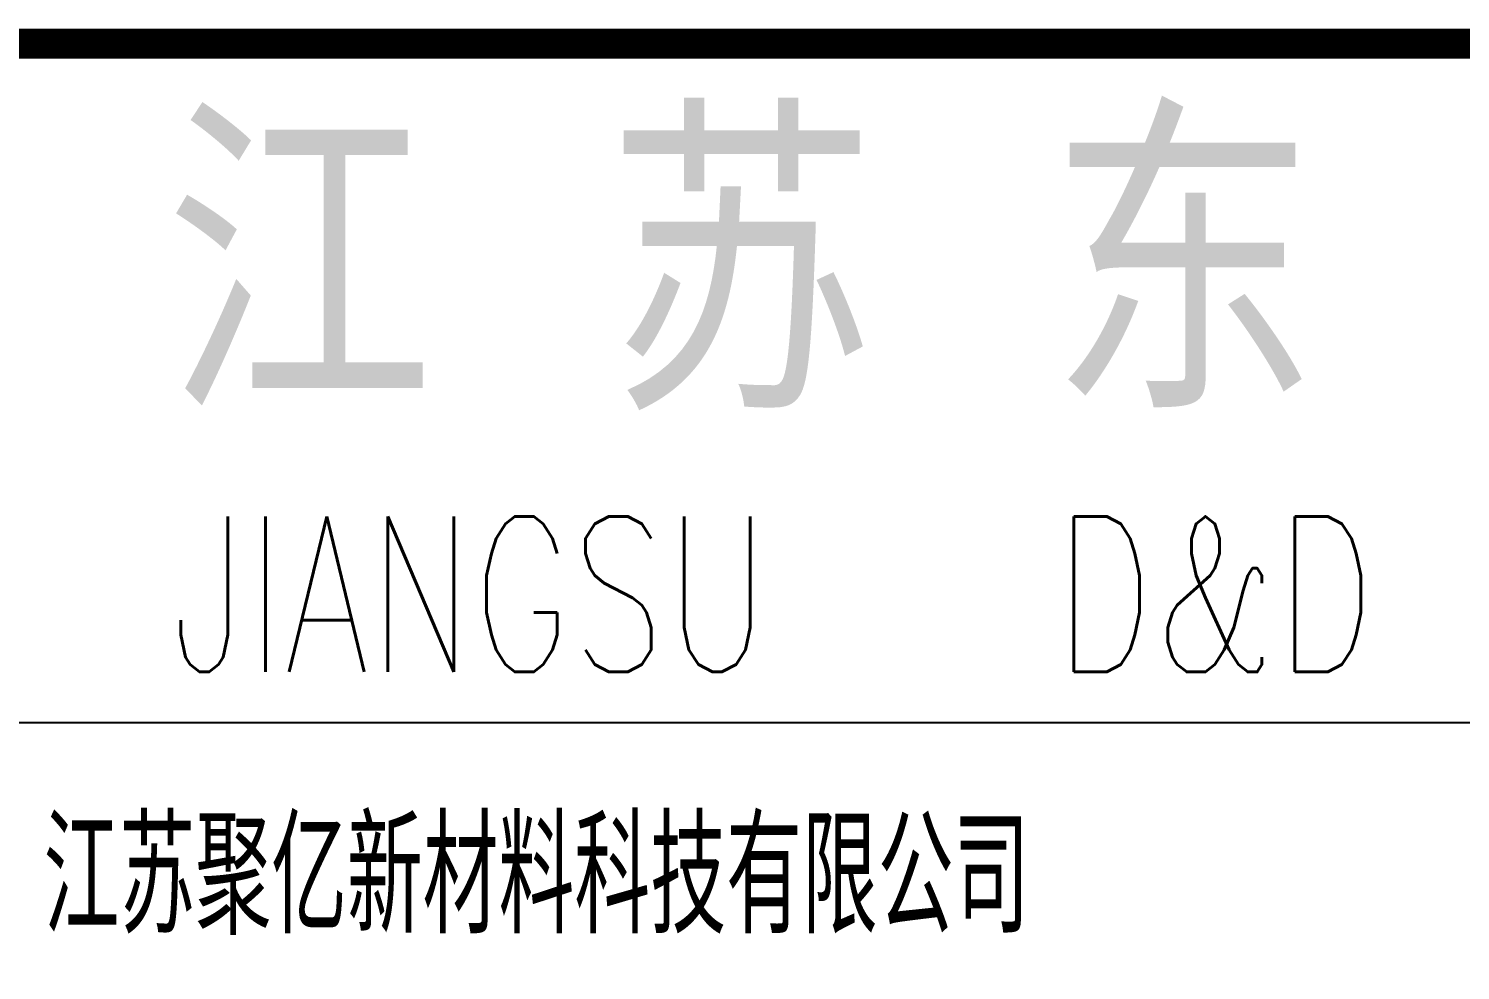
# Model space of a CAD drawing. Header units: millimetres. Extents: x 1442233 to 1526333, y -21810 to 275190.
# Drawn here: x 1507280 to 1511075, y 100533 to 103030 of the extents above; entities that cross this region are included whole.
import ezdxf

# ---------------------------------------------------------------- set-up
doc = ezdxf.new("R2010")
doc.units = ezdxf.units.MM
doc.header["$LTSCALE"] = 1500
doc.layers.add('1', color=7, linetype='Continuous')
doc.layers.add('PUB_TEXT', color=7, linetype='Continuous', lineweight=15)
doc.styles.add('_TCH_DIM', font='SIMPLEX', dxfattribs={"bigfont": 'GBCBIG'})
doc.styles.get("Standard").update_dxf_attribs({"font": 'TSSDENG', "width": 0.75, "bigfont": 'TSSDCHN'})

# ---------------------------------------------------------------- blocks, each defined once
blk = doc.blocks.new('1234')
blk.add_line((1908333.7, 783593.6), (1887333.7, 783593.6))
at = {"const_width": 80}
blk.add_lwpolyline([(1887333.7, 780393.6), (1887333.7, 785393.6), (1908333.7, 785393.6)], dxfattribs=at)
at = {"layer": 'PUB_TEXT'}
for s, p in [('江', (1890641.8, 784422.7)), ('苏', (1891813.7, 784422.7)), ('东', (1892985.6, 784422.7))]:
    blk.add_text(s, height=750, dxfattribs=at).set_placement(p)
at = {"layer": 'PUB_TEXT', "style": '_TCH_DIM', "width": 0.705882}
for s, p in [('JIANGSU', (1890659.4, 783728.3)), ('D&D', (1893001.3, 783728.3))]:
    blk.add_text(s, height=412.25, dxfattribs=at).set_placement(p)
at = {"layer": 'PUB_TEXT', "width": 0.7}
blk.add_text('江苏聚亿新材料科技有限公司', height=302.269, dxfattribs=at).set_placement((1890320.5, 783034.8))

msp = doc.modelspace()

# ---------------------------------------------------------------- block references
at = {"layer": '1'}
msp.add_blockref('1234', (-383000.8, -682403.9), dxfattribs=at)

doc.saveas('drawing.dxf')
